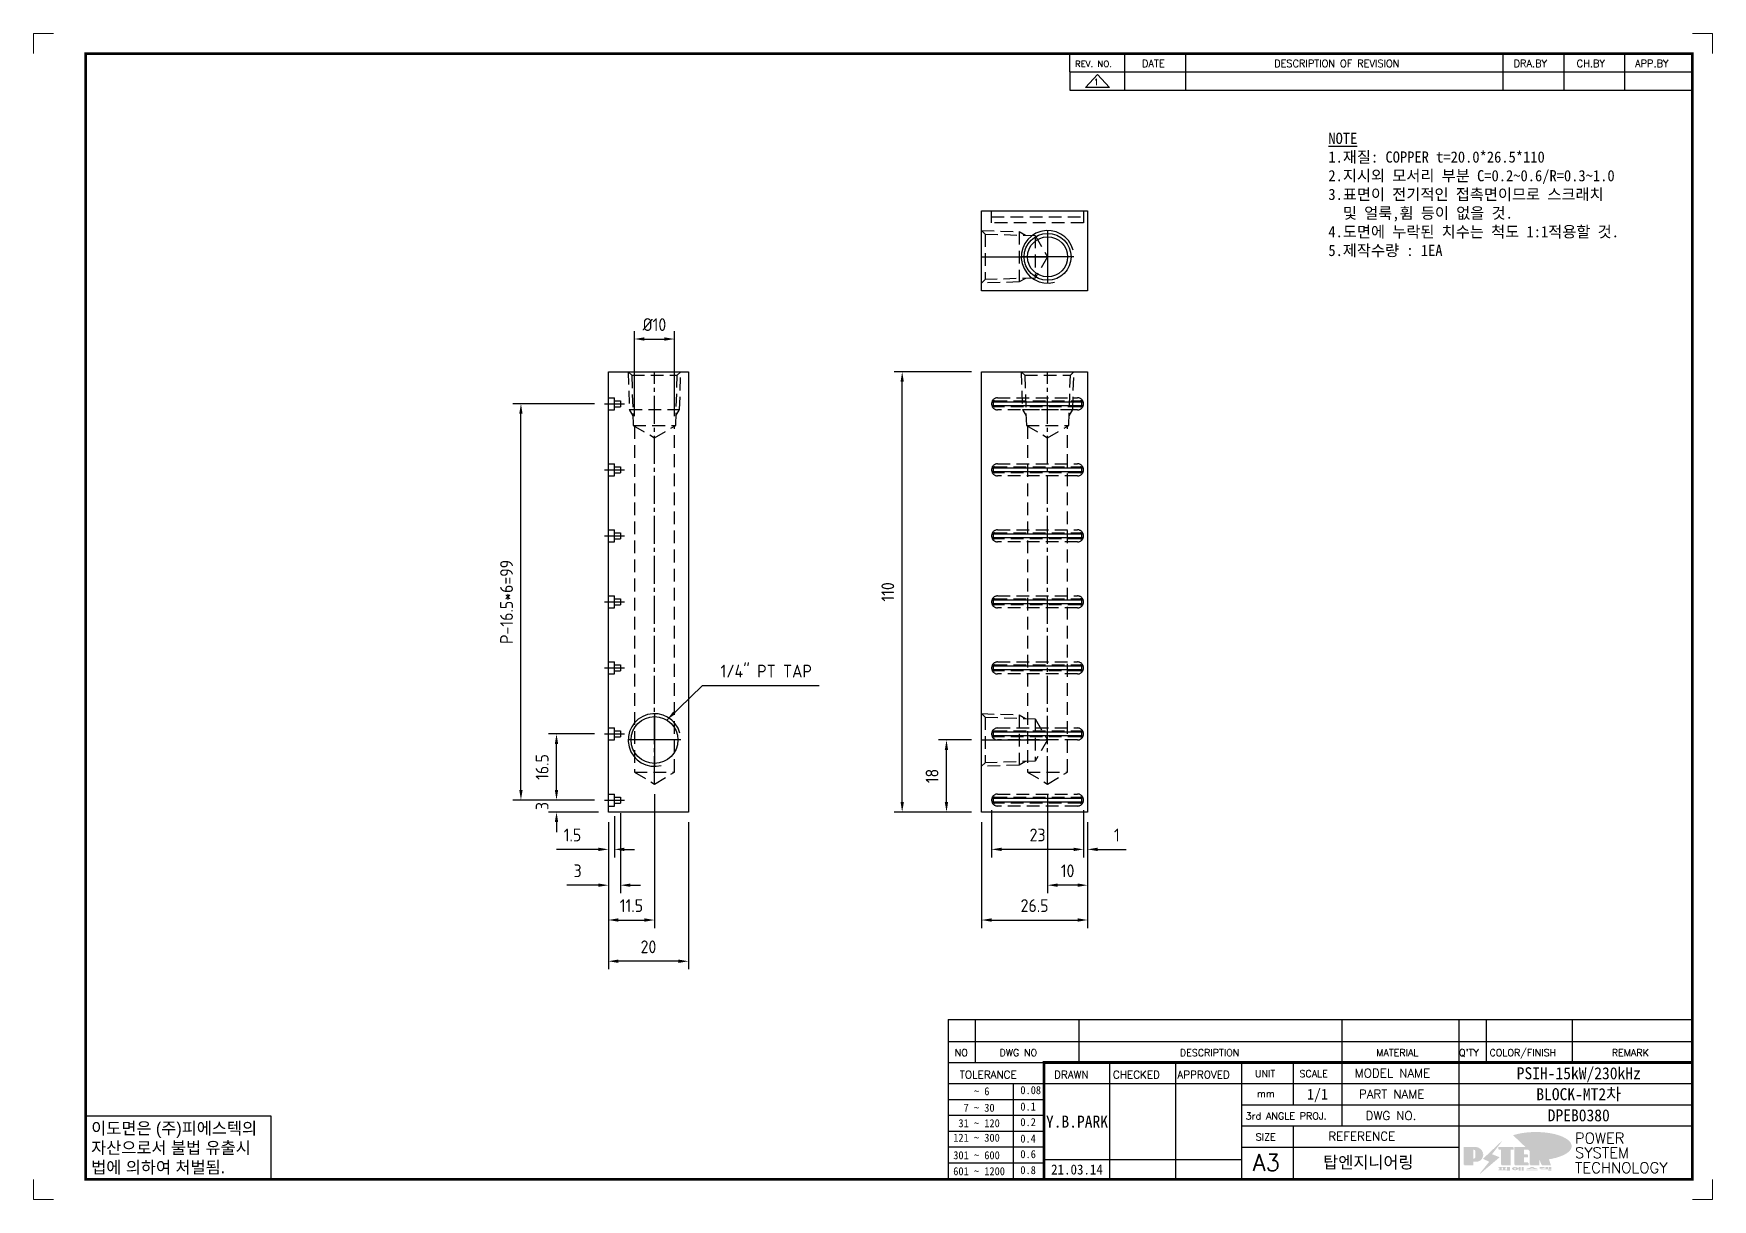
# Model space of a CAD drawing. Header units: millimetres. Extents: x -4251 to 2609, y -1673 to 4048.
# Drawn here: x -1575.7 to -1156.2, y -818.5 to -527.2 of the extents above; entities that cross this region are included whole.
import ezdxf
from ezdxf.enums import TextEntityAlignment as Align

# ---------------------------------------------------------------- set-up
doc = ezdxf.new("R2010")
doc.units = ezdxf.units.MM
for name, pattern in [('CENTER', [50.8, 31.75, -6.35, 6.35, -6.35]), ('CENTER1', [10, 7, -1, 1, -1]), ('HIDDEN2', [4.7625, 3.175, -1.5875])]:
    doc.linetypes.add(name, pattern=pattern)
for name, color, linetype in [('______', 7, 'Continuous'), ('CENTER', 1, 'CENTER'), ('FORMAT-1', 7, 'Continuous'), ('line', 3, 'Continuous'), ('THIN', 3, 'Continuous')]:
    doc.layers.add(name, color=color, linetype=linetype)
doc.styles.add('h1', font='')
doc.styles.add('HAN', font='')
doc.styles.add('RC', font='simplex.shx')
doc.styles.add('ROMANT', font='simplex.shx')
doc.styles.add('RT', font='simplex.shx', dxfattribs={"oblique": 15})
doc.styles.get("Standard").update_dxf_attribs({"font": 'ISOCP.SHX', "bigfont": 'WHGTXT.SHX'})
doc.styles.get('h1').set_extended_font_data('New Gulim')
doc.styles.get('HAN').set_extended_font_data('GulimChe')
doc.dimstyles.new('PS-1', dxfattribs={"dimtxt": 3.2, "dimasz": 2.5, "dimexe": 2, "dimexo": 2.5, "dimgap": 2, "dimtad": 1, "dimtoh": 1, "dimrnd": 0.05, "dimzin": 12, "dimdsep": 46, "dimtxsty": 'Standard', "dimcen": 0, "dimclrt": 2, "dimazin": 3, "dimtfac": 1, "dimtofl": 0, "dimtmove": 0, "dimatfit": 3, "dimfxl": 0, "dimtolj": 1, "dimtzin": 0, "dimarcsym": 0})

# ---------------------------------------------------------------- blocks, each defined once
blk = doc.blocks.new('*D384')
at = {"color": 0, "lineweight": -2}
for p, q in [((-1313.31, -721.23), (-1313.31, -733.06)), ((-1312.31, -724.23), (-1312.31, -733.06)), ((-1315.81, -731.06), (-1318.31, -731.06)), ((-1309.81, -731.06), (-1302.67, -731.06))]:
    blk.add_line(p, q, dxfattribs=at)
at = {"color": 0}
for points in [[(-1315.81, -730.64), (-1315.81, -731.48), (-1313.31, -731.06)], [(-1309.81, -730.64), (-1309.81, -731.48), (-1312.31, -731.06)]]:
    blk.add_solid(points, dxfattribs=at)
at = {"layer": 'DEFPOINTS', "color": 0}
for p in [(-1313.31, -718.73, 0), (-1312.31, -721.73, 0), (-1313.31, -731.06)]:
    blk.add_point(p, dxfattribs=at)
at = {"color": 2, "insert": (-1304.99, -727.46), "char_height": 3.2, "attachment_point": 5}
blk.add_mtext('\\A1;1', dxfattribs=at)
blk = doc.blocks.new('*D385')
at = {"color": 0, "lineweight": -2}
for p, q in [((-1336.31, -721.23), (-1336.31, -733.06)), ((-1313.31, -721.23), (-1313.31, -733.06)), ((-1315.81, -731.06), (-1333.81, -731.06))]:
    blk.add_line(p, q, dxfattribs=at)
at = {"color": 0}
for points in [[(-1333.81, -730.64), (-1333.81, -731.48), (-1336.31, -731.06)], [(-1315.81, -730.64), (-1315.81, -731.48), (-1313.31, -731.06)]]:
    blk.add_solid(points, dxfattribs=at)
at = {"layer": 'DEFPOINTS', "color": 0}
for p in [(-1336.31, -718.73, 0), (-1313.31, -718.73, 0), (-1336.31, -731.06)]:
    blk.add_point(p, dxfattribs=at)
at = {"color": 2, "insert": (-1324.81, -727.46), "char_height": 3.2, "attachment_point": 5}
blk.add_mtext('\\A1;23', dxfattribs=at)
blk = doc.blocks.new('*D386')
at = {"color": 0, "lineweight": -2}
for p, q in [((-1322.31, -717.23), (-1322.31, -742.01)), ((-1312.31, -724.23), (-1312.31, -742.01)), ((-1314.81, -740.01), (-1319.81, -740.01))]:
    blk.add_line(p, q, dxfattribs=at)
at = {"color": 0}
for points in [[(-1319.81, -739.59), (-1319.81, -740.42), (-1322.31, -740.01)], [(-1314.81, -739.59), (-1314.81, -740.42), (-1312.31, -740.01)]]:
    blk.add_solid(points, dxfattribs=at)
at = {"layer": 'DEFPOINTS', "color": 0}
for p in [(-1322.31, -714.73, 0), (-1312.31, -721.73, 0), (-1322.31, -740.01)]:
    blk.add_point(p, dxfattribs=at)
at = {"color": 2, "insert": (-1317.31, -736.41), "char_height": 3.2, "attachment_point": 5}
blk.add_mtext('\\A1;10', dxfattribs=at)
blk = doc.blocks.new('*D387')
at = {"color": 0, "lineweight": -2}
for p, q in [((-1338.81, -724.23), (-1338.81, -750.71)), ((-1312.31, -724.23), (-1312.31, -750.71)), ((-1336.31, -748.71), (-1314.81, -748.71))]:
    blk.add_line(p, q, dxfattribs=at)
at = {"color": 0}
for points in [[(-1336.31, -748.29), (-1336.31, -749.13), (-1338.81, -748.71)], [(-1314.81, -748.29), (-1314.81, -749.13), (-1312.31, -748.71)]]:
    blk.add_solid(points, dxfattribs=at)
at = {"layer": 'DEFPOINTS', "color": 0}
for p in [(-1338.81, -721.73, 0), (-1312.31, -721.73, 0), (-1312.31, -748.71)]:
    blk.add_point(p, dxfattribs=at)
at = {"color": 2, "insert": (-1325.56, -745.11), "char_height": 3.2, "attachment_point": 5}
blk.add_mtext('\\A1;26.5', dxfattribs=at)
blk = doc.blocks.new('re3')
at = {"color": 180}
for p, q in [((0, 0), (0, -4.55)), ((6.87, -0.64), (3.86, -3.91)), ((9.88, -3.91), (3.86, -3.91)), ((6.87, -0.64), (9.88, -3.91)), ((13.74, -4.55), (13.74, 0)), ((28.97, -4.55), (28.97, 0)), ((108.25, -4.55), (108.25, 0)), ((123.49, -4.55), (123.49, 0)), ((138.64, -4.55), (138.64, 0)), ((0, -4.55), (155.53, -4.55))]:
    blk.add_line(p, q, dxfattribs=at)
at = {"color": 2, "style": 'RC', "oblique": 15}
blk.add_attdef('REV.NO', text='', height=1.56, dxfattribs=at).set_placement((6.59, -2.56), align=Align.MIDDLE_CENTER)
blk.add_attdef('-1', text='', height=1.56, dxfattribs=at).set_placement((9.37, -1.66), align=Align.MIDDLE_LEFT)
at = {"color": 2, "style": 'HAN'}
for tag, p in [('REV.-DATE', (21.36, -2.28)), ('DRA.BY', (115.87, -2.28)), ('CH.BY', (131.07, -2.28)), ('APP.BY', (147.09, -2.28))]:
    blk.add_attdef(tag, text='', height=2.5, dxfattribs=at).set_placement(p, align=Align.MIDDLE_CENTER)
blk.add_attdef('DESCRIPTION-OF-REVISION', text='', height=2.5, dxfattribs=at).set_placement((31.61, -2.28), align=Align.MIDDLE_LEFT)
blk = doc.blocks.new('no3')
at = {"color": 180}
for p, q in [((0, 5.5), (0, 0)), ((0, 5.5), (186, 5.5)), ((6.79, 5.5), (6.79, 0)), ((32.74, 0.11), (32.74, 5.5)), ((98.4, 5.5), (98.4, 0)), ((127.61, 5.5), (127.61, 0)), ((134.43, 5.5), (134.43, 0)), ((155.98, 5.5), (155.98, 0))]:
    blk.add_line(p, q, dxfattribs=at)
at = {"color": 2, "style": 'HAN'}
for tag, p in [('PART-NO', (19.76, 2.75)), ('MATERIAL', (111.38, 2.75)), ("Q'TY", (131.02, 2.75)), ('COLOR/FINISH', (145.2, 2.75)), ('REMARK', (170.76, 2.75))]:
    blk.add_attdef(tag, text='', height=2.9, dxfattribs=at).set_placement(p, align=Align.MIDDLE_CENTER)
blk.add_attdef('DESCRIPTION', text='', height=2.9, dxfattribs=at).set_placement((34.51, 2.75), align=Align.MIDDLE_LEFT)
at = {"color": 2, "style": 'RT', "oblique": 15}
blk.add_attdef('NO', text='', height=1.74, dxfattribs=at).set_placement((3.38, 2.51), align=Align.MIDDLE_CENTER)
blk = doc.blocks.new('t3')
for p, q in [((0, 15.88), (46.25, 15.88)), ((0, 15.88), (0, 0)), ((46.25, 15.88), (46.25, 0)), ((0, 0), (46.25, 0))]:
    blk.add_line(p, q)
at = {"color": 1, "style": 'h1'}
for s, p in [('이도면은 (주)피에스텍의', (1.4, 11.29)), ('자산으로서 불법 유출시', (1.4, 6.41)), ('법에 의하여 처벌됨.', (1.4, 1.52))]:
    blk.add_text(s, height=3, dxfattribs=at).set_placement(p)
blk = doc.blocks.new('new LOGO')
at = {"layer": 'line'}
h = blk.add_hatch(color=1, dxfattribs=at)
h.paths.add_polyline_path([(41.5, 16.4), (54.3, 16.4, 1), (54.3, 82.9), (0, 82.9), (0, -0.1), (41.5, -0.1)])
h.paths.add_polyline_path([(41.5, 27.9), (41.5, 71.9), (43.6, 71.9, -0.414214), (54.6, 60.9), (54.6, 38.9, -0.414214), (43.6, 27.9)], flags=16)
h.paths.add_polyline_path([(214.7, 71.9), (227.5, 71.9), (227.5, 82.9), (159.7, 82.9), (159.7, 71.9), (172.5, 71.9), (172.5, -0.1), (214.7, -0.1)])
h.paths.add_polyline_path([(276, 37.4), (294.8, 37.4), (294.8, 49.1), (276, 49.1), (276, 71.9), (294.8, 71.9), (294.8, 82.9), (234.5, 82.9), (234.5, -0.1), (297, -0.1), (297, 10.9), (276, 10.9)])
h.paths.add_polyline_path([(347.2, 35.2), (359.7, -0.1), (400.5, -0.1), (379.6, 66.8), (399.7, 82.9), (380.6, 82.9), (347.2, 61.6), (347.2, 82.9), (305.5, 82.9), (305.5, -0.1), (347.2, -0.1)])
h = blk.add_hatch(color=250, dxfattribs=at)
h.paths.add_polyline_path([(44.5, 69.4), (46.6, 69.4, -0.129793), (52, 68, 0.221832), (43.6, 71.9), (41.5, 71.9), (41.5, 27.9), (43.6, 27.9, 0.02048), (44.5, 28)], flags=17)
h.paths.add_polyline_path([(44.5, 13.9), (57.3, 13.9, 0.72362), (77.1, 73.9, -0.679777), (54.3, 16.4), (41.5, 16.4), (41.5, -0.1), (3, -0.1), (3, -2.6), (44.5, -2.6)])
h.paths.add_polyline_path([(117.9, 14.2), (71.5, -44.4), (77.1, -39.6), (120.8, 15.6), (92, 28.9), (173.3, 106), (177.5, 111.4), (89.1, 27.6)])
h.paths.add_polyline_path([(162.7, 71.9), (162.7, 69.4), (172.5, 69.4), (172.5, 71.9)], flags=17)
h.paths.add_polyline_path([(217.7, 69.4), (230.5, 69.4), (230.5, 80.4), (227.5, 80.4), (227.5, 71.9), (214.7, 71.9), (214.7, -0.1), (175.5, -0.1), (175.5, -2.6), (217.7, -2.6)])
h.paths.add_polyline_path([(297.8, 46.6), (294.8, 46.6), (294.8, 37.4), (276, 37.4), (276, 10.9), (279, 10.9), (279, 34.9), (297.8, 34.9)])
h.paths.add_polyline_path([(300, 8.4), (297, 8.4), (297, -0.1), (237.5, -0.1), (237.5, -2.6), (300, -2.6)])
h.paths.add_polyline_path([(297.8, 80.4), (294.8, 80.4), (294.8, 71.9), (276, 71.9), (276, 49.1), (279, 49.1), (279, 69.4), (297.8, 69.4)])
h.paths.add_polyline_path([(350.2, 80.4), (347.2, 80.4), (347.2, 61.6), (350.2, 63.5)])
h.paths.add_polyline_path([(350.2, 26.7), (347.2, 35.2), (347.2, -0.1), (308.5, -0.1), (308.5, -2.6), (350.2, -2.6)])
h.paths.add_polyline_path([(402.7, 80.4), (396.5, 80.4), (379.6, 66.8), (400.5, -0.1), (361.8, -0.1), (362.7, -2.6), (403.5, -2.6), (382.6, 64.3)])
blk.add_hatch(color=5, dxfattribs=at).paths.add_polyline_path([(166.3, 35), (131, 49), (180.4, 112.7), (92, 28.9), (120.8, 15.6), (74.4, -43)])
h = blk.add_hatch(color=253, dxfattribs=at)
edge = h.paths.add_edge_path()
edge.add_ellipse((333.9, 86.4), major_axis=(-165.9, 0), ratio=0.39426, start_angle=111.51268, end_angle=334.46902)
edge.add_ellipse((314.1, 81.2), major_axis=(-153.7, 0), ratio=0.40699, start_angle=121.30662, end_angle=327.74369, ccw=False)
edge.add_line((394, 27.8), (394.7, 25.6))
h = blk.add_hatch(color=250, dxfattribs=at)
edge = h.paths.add_edge_path()
edge.add_ellipse((237.8, -17.6), major_axis=(-14.3, 0), ratio=0.526336, start_angle=192.2456, end_angle=269.07481)
edge.add_line((238.1, -10.1), (237.6, -10.1))
edge.add_ellipse((237.8, -17.6), major_axis=(-14.3, 0), ratio=0.526336, start_angle=270.92519, end_angle=449.07481)
edge.add_line((237.6, -25.1), (238.1, -25.1))
edge.add_ellipse((237.8, -17.6), major_axis=(-14.3, 0), ratio=0.526336, start_angle=450.92519, end_angle=527.7544)
edge.add_line((251.7, -19.2), (254.1, -19.2))
edge.add_line((254.1, -19.2), (254.1, -27.1))
edge.add_line((254.1, -27.1), (263.1, -27.1))
edge.add_line((263.1, -27.1), (263.1, -10.1))
edge.add_line((263.1, -10.1), (254.1, -10.1))
edge.add_line((254.1, -10.1), (254.1, -16))
edge.add_line((254.1, -16), (251.7, -16))
h.paths.add_polyline_path([(241, -16.4), (241, -18.7, -1), (234.4, -18.7), (234.4, -16.4, -1)], flags=16)
h.paths.add_polyline_path([(278.2, -10.1), (268.1, -10.1), (268.1, -27.1), (278.2, -27.1)])
h.paths.add_polyline_path([(310.3, -10.1), (310.3, -11.1, -0.157169), (289.3, -17.5), (294, -19.9, 0.128407), (316.3, -15.9, 0.128407), (338.6, -19.9), (343.3, -17.5, -0.157169), (322.2, -11.1), (322.2, -10.1)])
h.paths.add_polyline_path([(342.1, -25.1), (342.1, -22.3), (290.4, -22.3), (290.4, -25.1)])
h.paths.add_polyline_path([(352, -10.1), (352, -16.2, 0.414214), (354, -18.2), (378.7, -18.2), (378.7, -19.6), (390.2, -19.6), (390.2, -10.1), (378.7, -10.1), (378.7, -13.6), (374.7, -13.6), (374.7, -15.1), (378.7, -15.1), (378.7, -16.2), (364.7, -16.2), (364.7, -15.1), (371.2, -15.1), (371.2, -13.6), (364.7, -13.6), (364.7, -12.6), (374.7, -12.6), (374.7, -10.1)])
h.paths.add_polyline_path([(393.8, -10.1), (393.8, -19.6), (405, -19.6), (405, -10.1)])
h.paths.add_polyline_path([(405, -27.1), (405, -20.9), (356.8, -20.9), (356.8, -23), (391.8, -23), (391.8, -27.1)])
h.paths.add_polyline_path([(200.4, -10.1), (200.4, -22.3), (193.2, -22.3), (193.2, -12.6), (196.6, -12.6), (196.6, -10.1), (161, -10.1), (161, -12.6), (164.5, -12.6), (164.5, -22.3), (161, -22.3), (161, -25.1), (200.4, -25.1), (200.4, -27.1), (213.9, -27.1), (213.9, -10.1)])
h.paths.add_polyline_path([(182, -12.6), (175.6, -12.6), (175.6, -22.3), (182, -22.3)], flags=17)
blk = doc.blocks.new('format-3')
at = {"color": 3, "lineweight": 9}
for p, q in [((0, 286.3), (0, 291.3)), ((5, 291.3), (0, 291.3)), ((414.5, 291.3), (419.5, 291.3)), ((419.5, 286.3), (419.5, 291.3)), ((0, 5), (0, 0)), ((419.5, 5), (419.5, 0)), ((5, 0), (0, 0)), ((414.5, 0), (419.5, 0))]:
    blk.add_line(p, q, dxfattribs=at)
at = {"color": 180}
for p, q in [((258.97, 281.75), (258.97, 286.3)), ((272.71, 281.75), (272.71, 286.3)), ((287.94, 281.75), (287.94, 286.3)), ((367.22, 281.75), (367.22, 286.3)), ((382.45, 281.75), (382.45, 286.3)), ((397.61, 281.75), (397.61, 286.3)), ((258.97, 281.75), (414.5, 281.75)), ((228.5, 39.49), (228.5, 5)), ((228.5, 39.49), (414.5, 39.49)), ((235.29, 39.49), (235.29, 34.21)), ((261.24, 34.21), (261.24, 39.49)), ((326.9, 39.49), (326.9, 34.21)), ((356.11, 39.49), (356.11, 34.21)), ((362.93, 39.49), (362.93, 34.21)), ((384.48, 39.49), (384.48, 34.21)), ((228.5, 34.21), (252.48, 34.21)), ((268.96, 5), (268.96, 34.21)), ((285.45, 5), (285.45, 34.21)), ((301.94, 5), (301.94, 34.21)), ((314.72, 34.21), (314.72, 23.65)), ((326.9, 34.21), (326.9, 18.37)), ((356.11, 34.21), (356.11, 5)), ((228.5, 28.93), (252.48, 28.93)), ((244.89, 5.23), (244.89, 28.93)), ((252.48, 28.93), (414.5, 28.93)), ((228.5, 24.98), (252.48, 24.98)), ((228.5, 21.03), (252.48, 21.03)), ((301.94, 23.65), (414.5, 23.65)), ((228.5, 17.08), (252.48, 17.08)), ((301.94, 18.37), (414.5, 18.37)), ((314.72, 18.37), (314.72, 5)), ((228.5, 13.13), (252.48, 13.13)), ((301.94, 13.09), (356.11, 13.09)), ((228.5, 9.18), (252.48, 9.18)), ((252.48, 9.95), (301.94, 9.95))]:
    blk.add_line(p, q, dxfattribs=at)
at = {"const_width": 0.7}
blk.add_lwpolyline([(252.48, 5), (252.48, 34.21), (414.5, 34.21)], dxfattribs=at)
at = {"layer": 'FORMAT-1', "const_width": 0.7}
blk.add_lwpolyline([(13, 5), (13, 286.3), (414.5, 286.3), (414.5, 5)], close=True, dxfattribs=at)
blk.add_blockref('t3', (13, 5))
at = {"xscale": 0.05400000000000027, "yscale": 0.05400000000000027, "zscale": 0.05400000000000027}
blk.add_blockref('new LOGO', (357.35, 8.65), dxfattribs=at)
at = {"color": 2}
for s, height, style, p in [('REV. NO.', 1.56, 'RC', (260.23, 282.95)), ('DATE', 1.788, 'RC', (276.95, 282.94)), ('DESCRIPTION OF REVISION', 1.7875, 'RC', (309.98, 282.94)), ('DRA.BY', 1.788, 'RC', (369.83, 282.94)), ('CH.BY', 1.788, 'RC', (385.59, 282.94)), ('APP.BY', 1.788, 'RC', (400.18, 282.94)), ('COLOR/FINISH', 1.7424, 'RC', (363.8, 35.83)), ('NO', 1.742, 'RC', (230.16, 35.83)), ('DWG NO', 1.742, 'RC', (241.36, 35.83)), ('DESCRIPTION', 1.7424, 'RC', (286.43, 35.83)), ('MATERIAL', 1.742, 'RC', (335.52, 35.83)), ("Q'TY", 1.742, 'RC', (356.17, 35.83)), ('REMARK', 1.742, 'RC', (394.37, 35.83)), (' TOLERANCE', 1.9, 'RC', (230.11, 30.22)), ('DRAWN', 1.9, 'RC', (255, 30.22)), ('CHECKED', 1.9, 'RC', (269.71, 30.22)), ('APPROVED', 1.9, 'RC', (285.8, 30.22)), ('UNIT', 1.742, 'RC', (305.19, 30.55)), ('SCALE', 1.742, 'RC', (316.32, 30.55)), ('MODEL NAME', 2.178, 'RC', (330.12, 30.46)), ('    ~ 6', 2, 'HAN', (229.8, 26.03)), ('0.08', 2, 'HAN', (246.57, 26.31)), ('mm', 1.742, 'RC', (305.67, 25.56)), ('PART NAME', 2.178, 'RC', (331.17, 25.24)), ('  7 ~ 30', 2, 'HAN', (229.8, 21.91)), ('0.1', 2, 'HAN', (246.57, 22.2)), ('3rd ANGLE PROJ.', 1.7424, 'RC', (302.87, 19.97)), ('DWG NO.', 2.178, 'RC', (332.84, 19.85)), (' 31 ~ 120', 2, 'HAN', (229.8, 18.04)), ('0.2', 2, 'HAN', (246.57, 18.32)), ('REFERENCE', 2.178, 'RC', (323.52, 14.69)), ('121 ~ 300', 2, 'HAN', (229.8, 14.42)), ('0.4', 2, 'HAN', (246.57, 14.2)), ('SIZE', 1.742, 'RC', (305.39, 14.71)), ('301 ~ 600', 2, 'HAN', (229.8, 10.04)), ('0.6', 2, 'HAN', (246.57, 10.32)), ('601 ~ 1200', 2, 'HAN', (229.8, 6.05)), ('0.8', 2, 'HAN', (246.57, 6.33))]:
    blk.add_text(s, height=height, dxfattribs=dict(at, style=style)).set_placement(p)
at = {"style": 'ROMANT'}
for s, p in [('SYSTEM', (385.15, 10.31)), ('POWER', (385.15, 13.96)), ('TECHNOLOGY', (385.15, 6.56))]:
    blk.add_text(s, height=2.7, dxfattribs=at).set_placement(p)
at = {"color": 2, "lineweight": 25, "style": 'RC'}
blk.add_text('A3', height=4.182, dxfattribs=at).set_placement((304.61, 7.14))
at = {"style": 'HAN'}
for tag, height, p in [('MODEL-NAME', 3, (386.1, 31.53)), ('SCALE', 2.7, (320.81, 26.29)), ('PART-NAME', 3, (386.1, 26.29)), ('CH-BY', 3, (277.21, 19.44)), ('DWG-NO', 3, (386.1, 21.01)), ('DRA-BY', 3, (260.72, 19.44)), ('APP-BY', 3, (293.7, 19.44)), ('DRA-DATE', 2.5, (260.72, 7.47)), ('CH-DATE', 2.5, (277.21, 7.47)), ('APP-DATE', 2.5, (293.7, 7.47)), ('관련업체', 3, (333.52, 9.26))]:
    blk.add_attdef(tag, text='', height=height, dxfattribs=at).set_placement(p, align=Align.MIDDLE_CENTER)
blk = doc.blocks.new('*D392')
at = {"color": 0, "lineweight": -2}
for p, q in [((-1445.01, -716.23), (-1445.01, -713.73)), ((-1435.54, -718.73), (-1447.01, -718.73)), ((-1434.54, -721.73), (-1447.01, -721.73)), ((-1445.01, -724.23), (-1445.01, -726.73))]:
    blk.add_line(p, q, dxfattribs=at)
at = {"color": 0}
for points in [[(-1445.43, -716.23), (-1444.6, -716.23), (-1445.01, -718.73)], [(-1445.43, -724.23), (-1444.6, -724.23), (-1445.01, -721.73)]]:
    blk.add_solid(points, dxfattribs=at)
at = {"layer": 'DEFPOINTS', "color": 0}
for p in [(-1445.01, -718.73), (-1433.04, -718.73, 0), (-1432.04, -721.73, 0)]:
    blk.add_point(p, dxfattribs=at)
at = {"color": 2, "insert": (-1448.61, -720.23), "char_height": 3.2, "attachment_point": 5, "rotation": 90}
blk.add_mtext('\\A1;3', dxfattribs=at)
blk = doc.blocks.new('*D393')
at = {"color": 0, "lineweight": -2}
for p, q in [((-1435.54, -702.23), (-1447.01, -702.23)), ((-1445.01, -716.23), (-1445.01, -704.73)), ((-1435.54, -718.73), (-1447.01, -718.73))]:
    blk.add_line(p, q, dxfattribs=at)
at = {"color": 0}
for points in [[(-1445.43, -704.73), (-1444.6, -704.73), (-1445.01, -702.23)], [(-1445.43, -716.23), (-1444.6, -716.23), (-1445.01, -718.73)]]:
    blk.add_solid(points, dxfattribs=at)
at = {"layer": 'DEFPOINTS', "color": 0}
for p in [(-1445.01, -702.23), (-1433.04, -702.23, 0), (-1433.04, -718.73, 0)]:
    blk.add_point(p, dxfattribs=at)
at = {"color": 2, "insert": (-1448.61, -710.48), "char_height": 3.2, "attachment_point": 5, "rotation": 90}
blk.add_mtext('\\A1;16.5', dxfattribs=at)
blk = doc.blocks.new('*D394')
at = {"color": 0, "lineweight": -2}
for p, q in [((-1435.54, -619.73), (-1455.9, -619.73)), ((-1453.9, -716.23), (-1453.9, -622.23)), ((-1435.54, -718.73), (-1455.9, -718.73))]:
    blk.add_line(p, q, dxfattribs=at)
at = {"color": 0}
for points in [[(-1454.32, -622.23), (-1453.49, -622.23), (-1453.9, -619.73)], [(-1454.32, -716.23), (-1453.49, -716.23), (-1453.9, -718.73)]]:
    blk.add_solid(points, dxfattribs=at)
at = {"layer": 'DEFPOINTS', "color": 0}
for p in [(-1453.9, -619.73), (-1433.04, -619.73, 0), (-1433.04, -718.73, 0)]:
    blk.add_point(p, dxfattribs=at)
at = {"color": 2, "insert": (-1457.5, -669.23), "char_height": 3.2, "attachment_point": 5, "rotation": 90}
blk.add_mtext('\\A1;P-16.5*6=99', dxfattribs=at)
blk = doc.blocks.new('*D395')
at = {"color": 0, "lineweight": -2}
for p, q in [((-1432.04, -724.23), (-1432.04, -733.06)), ((-1430.54, -722.73), (-1430.54, -733.06)), ((-1434.54, -731.06), (-1445.01, -731.06)), ((-1428.04, -731.06), (-1425.54, -731.06))]:
    blk.add_line(p, q, dxfattribs=at)
at = {"color": 0}
for points in [[(-1434.54, -730.64), (-1434.54, -731.48), (-1432.04, -731.06)], [(-1428.04, -730.64), (-1428.04, -731.48), (-1430.54, -731.06)]]:
    blk.add_solid(points, dxfattribs=at)
at = {"layer": 'DEFPOINTS', "color": 0}
for p in [(-1430.54, -720.23, 0), (-1432.04, -721.73, 0), (-1430.54, -731.06)]:
    blk.add_point(p, dxfattribs=at)
at = {"color": 2, "insert": (-1441.02, -727.46), "char_height": 3.2, "attachment_point": 5}
blk.add_mtext('\\A1;1.5', dxfattribs=at)
blk = doc.blocks.new('*D396')
at = {"color": 0, "lineweight": -2}
for p, q in [((-1432.04, -724.23), (-1432.04, -742.01)), ((-1429.04, -721.98), (-1429.04, -742.01)), ((-1434.54, -740.01), (-1442.45, -740.01)), ((-1426.54, -740.01), (-1424.04, -740.01))]:
    blk.add_line(p, q, dxfattribs=at)
at = {"color": 0}
for points in [[(-1434.54, -739.59), (-1434.54, -740.42), (-1432.04, -740.01)], [(-1426.54, -739.59), (-1426.54, -740.42), (-1429.04, -740.01)]]:
    blk.add_solid(points, dxfattribs=at)
at = {"layer": 'DEFPOINTS', "color": 0}
for p in [(-1429.04, -719.48, 0), (-1432.04, -721.73, 0), (-1432.04, -740.01)]:
    blk.add_point(p, dxfattribs=at)
at = {"color": 2, "insert": (-1439.74, -736.41), "char_height": 3.2, "attachment_point": 5}
blk.add_mtext('\\A1;3', dxfattribs=at)
blk = doc.blocks.new('*D397')
at = {"color": 0, "lineweight": -2}
for p, q in [((-1420.54, -717.23), (-1420.54, -750.71)), ((-1432.04, -724.23), (-1432.04, -750.71)), ((-1429.54, -748.71), (-1423.04, -748.71))]:
    blk.add_line(p, q, dxfattribs=at)
at = {"color": 0}
for points in [[(-1429.54, -748.29), (-1429.54, -749.13), (-1432.04, -748.71)], [(-1423.04, -748.29), (-1423.04, -749.13), (-1420.54, -748.71)]]:
    blk.add_solid(points, dxfattribs=at)
at = {"layer": 'DEFPOINTS', "color": 0}
for p in [(-1420.54, -714.73, 0), (-1432.04, -721.73, 0), (-1420.54, -748.71)]:
    blk.add_point(p, dxfattribs=at)
at = {"color": 2, "insert": (-1426.29, -745.11), "char_height": 3.2, "attachment_point": 5}
blk.add_mtext('\\A1;11.5', dxfattribs=at)
blk = doc.blocks.new('*D398')
at = {"color": 0, "lineweight": -2}
for p, q in [((-1432.04, -724.23), (-1432.04, -761.01)), ((-1412.04, -724.23), (-1412.04, -761.01)), ((-1414.54, -759.01), (-1429.54, -759.01))]:
    blk.add_line(p, q, dxfattribs=at)
at = {"color": 0}
for points in [[(-1429.54, -758.59), (-1429.54, -759.43), (-1432.04, -759.01)], [(-1414.54, -758.59), (-1414.54, -759.43), (-1412.04, -759.01)]]:
    blk.add_solid(points, dxfattribs=at)
at = {"layer": 'DEFPOINTS', "color": 0}
for p in [(-1432.04, -721.73, 0), (-1412.04, -721.73, 0), (-1432.04, -759.01)]:
    blk.add_point(p, dxfattribs=at)
at = {"color": 2, "insert": (-1422.04, -755.41), "char_height": 3.2, "attachment_point": 5}
blk.add_mtext('\\A1;20', dxfattribs=at)
blk = doc.blocks.new('*D399')
at = {"color": 0, "lineweight": -2}
for p, q in [((-1341.31, -703.73), (-1349.57, -703.73)), ((-1347.57, -719.23), (-1347.57, -706.23)), ((-1341.31, -721.73), (-1349.57, -721.73))]:
    blk.add_line(p, q, dxfattribs=at)
at = {"color": 0}
for points in [[(-1347.99, -706.23), (-1347.16, -706.23), (-1347.57, -703.73)], [(-1347.99, -719.23), (-1347.16, -719.23), (-1347.57, -721.73)]]:
    blk.add_solid(points, dxfattribs=at)
at = {"layer": 'DEFPOINTS', "color": 0}
for p in [(-1347.57, -703.73), (-1338.81, -703.73), (-1338.81, -721.73)]:
    blk.add_point(p, dxfattribs=at)
at = {"color": 2, "insert": (-1351.17, -712.73), "char_height": 3.2, "attachment_point": 5, "rotation": 90}
blk.add_mtext('\\A1;18', dxfattribs=at)
blk = doc.blocks.new('*D400')
at = {"color": 0, "lineweight": -2}
for p, q in [((-1341.31, -611.73), (-1360.64, -611.73)), ((-1358.64, -719.23), (-1358.64, -614.23)), ((-1341.31, -721.73), (-1360.64, -721.73))]:
    blk.add_line(p, q, dxfattribs=at)
at = {"color": 0}
for points in [[(-1359.05, -614.23), (-1358.22, -614.23), (-1358.64, -611.73)], [(-1359.05, -719.23), (-1358.22, -719.23), (-1358.64, -721.73)]]:
    blk.add_solid(points, dxfattribs=at)
at = {"layer": 'DEFPOINTS', "color": 0}
for p in [(-1358.64, -611.73), (-1338.81, -611.73), (-1338.81, -721.73)]:
    blk.add_point(p, dxfattribs=at)
at = {"color": 2, "insert": (-1362.24, -666.73), "char_height": 3.2, "attachment_point": 5, "rotation": 90}
blk.add_mtext('\\A1;110', dxfattribs=at)
blk = doc.blocks.new('*D401')
at = {"color": 0, "lineweight": -2}
for p, q in [((-1425.54, -622.82), (-1425.54, -601.54)), ((-1423.04, -603.54), (-1418.04, -603.54)), ((-1415.54, -622.82), (-1415.54, -601.54))]:
    blk.add_line(p, q, dxfattribs=at)
at = {"color": 0}
for points in [[(-1423.04, -603.12), (-1423.04, -603.96), (-1425.54, -603.54)], [(-1418.04, -603.12), (-1418.04, -603.96), (-1415.54, -603.54)]]:
    blk.add_solid(points, dxfattribs=at)
at = {"layer": 'DEFPOINTS', "color": 0}
for p in [(-1415.54, -603.54), (-1425.54, -625.32), (-1415.54, -625.32)]:
    blk.add_point(p, dxfattribs=at)
at = {"color": 2, "insert": (-1420.54, -599.94), "char_height": 3.2, "attachment_point": 5}
blk.add_mtext('\\A1;%%C10', dxfattribs=at)

msp = doc.modelspace()

# ---------------------------------------------------------------- linework, layer by layer
at = {"color": 1, "linetype": 'CENTER1'}
for p, q in [((-1420.537, -714.7347), (-1420.537, -611.7304)), ((-1322.3091, -714.7347), (-1322.3091, -611.7304)), ((-1433.037, -619.7304), (-1428.037, -619.7304)), ((-1433.037, -636.2304), (-1428.037, -636.2304)), ((-1433.037, -652.7304), (-1428.037, -652.7304)), ((-1433.037, -669.2304), (-1428.037, -669.2304)), ((-1433.037, -685.7304), (-1428.037, -685.7304)), ((-1433.037, -702.2304), (-1428.037, -702.2304)), ((-1433.037, -718.7304), (-1428.037, -718.7304))]:
    msp.add_line(p, q, dxfattribs=at)
at = {"color": 1}
for points in [[(-1312.3091, -571.5038), (-1312.3091, -591.5038), (-1338.8091, -591.5038), (-1338.8091, -571.5038)], [(-1432.037, -721.7304), (-1432.037, -611.7304), (-1412.037, -611.7304), (-1412.037, -721.7304)], [(-1312.3091, -611.7304), (-1312.3091, -721.7304), (-1338.8091, -721.7304), (-1338.8091, -611.7304)]]:
    msp.add_lwpolyline(points, close=True, dxfattribs=at)
at = {"color": 250}
for points in [[(-1313.8091, -620.2304), (-1335.8091, -620.2304), (-1335.8091, -619.2304), (-1313.8091, -619.2304)], [(-1313.8091, -636.7304), (-1335.8091, -636.7304), (-1335.8091, -635.7304), (-1313.8091, -635.7304)], [(-1313.8091, -653.2304), (-1335.8091, -653.2304), (-1335.8091, -652.2304), (-1313.8091, -652.2304)], [(-1313.8091, -669.7304), (-1335.8091, -669.7304), (-1335.8091, -668.7304), (-1313.8091, -668.7304)], [(-1313.8091, -686.2304), (-1335.8091, -686.2304), (-1335.8091, -685.2304), (-1313.8091, -685.2304)], [(-1313.8091, -702.7304), (-1335.8091, -702.7304), (-1335.8091, -701.7304), (-1313.8091, -701.7304)], [(-1313.8091, -719.2304), (-1335.8091, -719.2304), (-1335.8091, -718.2304), (-1313.8091, -718.2304)]]:
    msp.add_lwpolyline(points, close=True, dxfattribs=at)
for centre in [(-1322.3091, -583.0038), (-1420.537, -703.7304)]:
    msp.add_circle(centre, 5.8549)
at = {"color": 1}
msp.add_circle((-1322.3091, -583.0038), 5, dxfattribs=at)
at = {"layer": '______', "color": 2, "linetype": 'HIDDEN2'}
for p, q in [((-1336.3091, -574.5038), (-1336.3091, -571.5038)), ((-1336.3091, -573.0038), (-1313.3091, -573.0038)), ((-1313.3091, -574.5038), (-1336.3091, -574.5038)), ((-1313.3091, -571.5038), (-1313.3091, -573.0038)), ((-1313.3091, -573.0038), (-1313.3091, -574.5038)), ((-1329.4091, -576.719), (-1329.4091, -589.2885)), ((-1325.3987, -577.7005), (-1325.3987, -588.3071)), ((-1432.037, -618.2304), (-1430.537, -618.2304)), ((-1430.537, -621.2304), (-1430.537, -618.2304)), ((-1430.537, -618.9804), (-1429.037, -618.9804)), ((-1430.537, -620.4804), (-1429.037, -620.4804)), ((-1429.037, -618.9804), (-1429.037, -620.4804)), ((-1432.037, -621.2304), (-1430.537, -621.2304)), ((-1426.8218, -621.1304), (-1414.2523, -621.1304)), ((-1328.5938, -621.1304), (-1316.0243, -621.1304)), ((-1425.8403, -625.1408), (-1415.2337, -625.1408)), ((-1327.6124, -625.1408), (-1317.0058, -625.1408)), ((-1432.037, -634.7304), (-1430.537, -634.7304)), ((-1430.537, -637.7304), (-1430.537, -634.7304)), ((-1430.537, -635.4804), (-1429.037, -635.4804)), ((-1430.537, -636.9804), (-1429.037, -636.9804)), ((-1429.037, -635.4804), (-1429.037, -636.9804)), ((-1432.037, -637.7304), (-1430.537, -637.7304)), ((-1432.037, -651.2304), (-1430.537, -651.2304)), ((-1432.037, -654.2304), (-1430.537, -654.2304)), ((-1430.537, -654.2304), (-1430.537, -651.2304)), ((-1430.537, -651.9804), (-1429.037, -651.9804)), ((-1430.537, -653.4804), (-1429.037, -653.4804)), ((-1429.037, -651.9804), (-1429.037, -653.4804)), ((-1432.037, -667.7304), (-1430.537, -667.7304)), ((-1432.037, -670.7304), (-1430.537, -670.7304)), ((-1430.537, -670.7304), (-1430.537, -667.7304)), ((-1430.537, -668.4804), (-1429.037, -668.4804)), ((-1430.537, -669.9804), (-1429.037, -669.9804)), ((-1429.037, -668.4804), (-1429.037, -669.9804)), ((-1432.037, -684.2304), (-1430.537, -684.2304)), ((-1432.037, -687.2304), (-1430.537, -687.2304)), ((-1430.537, -687.2304), (-1430.537, -684.2304)), ((-1430.537, -684.9804), (-1429.037, -684.9804)), ((-1430.537, -686.4804), (-1429.037, -686.4804)), ((-1429.037, -684.9804), (-1429.037, -686.4804)), ((-1329.4091, -697.4456), (-1329.4091, -710.0151)), ((-1325.3987, -698.4271), (-1325.3987, -709.0337)), ((-1432.037, -700.7304), (-1430.537, -700.7304)), ((-1432.037, -703.7304), (-1430.537, -703.7304)), ((-1430.537, -703.7304), (-1430.537, -700.7304)), ((-1430.537, -701.4804), (-1429.037, -701.4804)), ((-1430.537, -702.9804), (-1429.037, -702.9804)), ((-1429.037, -701.4804), (-1429.037, -702.9804)), ((-1425.537, -711.7304), (-1415.537, -711.7304)), ((-1327.3091, -711.7304), (-1317.3091, -711.7304)), ((-1432.037, -717.2304), (-1430.537, -717.2304)), ((-1430.537, -720.2304), (-1430.537, -717.2304)), ((-1432.037, -720.2304), (-1430.537, -720.2304)), ((-1430.537, -717.9804), (-1429.037, -717.9804)), ((-1430.537, -719.4804), (-1429.037, -719.4804)), ((-1429.037, -717.9804), (-1429.037, -719.4804))]:
    msp.add_line(p, q, dxfattribs=at)
for points in [[(-1338.8091, -576.4253), (-1329.4091, -576.719), (-1327.8416, -577.6241)], [(-1338.8091, -576.4253), (-1337.9254, -577.3089), (-1337.9254, -588.6987), (-1338.8091, -589.5823)], [(-1337.9254, -577.3089), (-1325.3987, -577.7005), (-1322.3368, -583.0038), (-1325.3987, -588.3071), (-1337.9254, -588.6987)], [(-1327.8416, -588.3834), (-1329.4091, -589.2885), (-1338.8091, -589.5823)], [(-1427.1155, -611.7304), (-1426.8218, -621.1304), (-1425.9167, -622.6978)], [(-1427.1155, -611.7304), (-1426.2319, -612.614), (-1414.8421, -612.614), (-1413.9585, -611.7304)], [(-1415.1573, -622.6978), (-1414.2523, -621.1304), (-1413.9585, -611.7304)], [(-1328.8876, -611.7304), (-1328.5938, -621.1304), (-1327.6887, -622.6978)], [(-1328.8876, -611.7304), (-1328.0039, -612.614), (-1316.6142, -612.614), (-1315.7306, -611.7304)], [(-1316.9294, -622.6978), (-1316.0243, -621.1304), (-1315.7306, -611.7304)], [(-1426.2319, -612.614), (-1425.8403, -625.1408), (-1420.537, -628.2026), (-1415.2337, -625.1408), (-1414.8421, -612.614)], [(-1328.0039, -612.614), (-1327.6124, -625.1408), (-1322.3091, -628.2026), (-1317.0058, -625.1408), (-1316.6142, -612.614)], [(-1425.537, -625.3159), (-1425.537, -711.7304), (-1420.537, -714.7347), (-1415.537, -711.7304), (-1415.537, -625.3159)], [(-1327.3091, -625.3159), (-1327.3091, -711.7304), (-1322.3091, -714.7347), (-1317.3091, -711.7304), (-1317.3091, -625.3159)], [(-1338.8091, -697.1519), (-1329.4091, -697.4456), (-1327.8416, -698.3507)], [(-1338.8091, -697.1519), (-1337.9254, -698.0355), (-1337.9254, -709.4252), (-1338.8091, -710.3089)], [(-1337.9254, -698.0355), (-1325.3987, -698.4271), (-1322.3368, -703.7304), (-1325.3987, -709.0337), (-1337.9254, -709.4252)], [(-1327.8416, -709.11), (-1329.4091, -710.0151), (-1338.8091, -710.3089)]]:
    msp.add_lwpolyline(points, dxfattribs=at)
for points in [[(-1334.8091, -618.2304), (-1314.8091, -618.2304, -0.41421356), (-1313.3091, -619.7304, -0.41421356), (-1314.8091, -621.2304), (-1334.8091, -621.2304, -0.41421356), (-1336.3091, -619.7304, -0.41421356)], [(-1313.3091, -619.7304, -0.41421356), (-1314.0591, -620.4804), (-1335.5591, -620.4804, -0.41421356), (-1336.3091, -619.7304, -0.41421356), (-1335.5591, -618.9804), (-1314.0591, -618.9804, -0.41421356)], [(-1334.8091, -634.7304), (-1314.8091, -634.7304, -0.41421356), (-1313.3091, -636.2304, -0.41421356), (-1314.8091, -637.7304), (-1334.8091, -637.7304, -0.41421356), (-1336.3091, -636.2304, -0.41421356)], [(-1313.3091, -636.2304, -0.41421356), (-1314.0591, -636.9804), (-1335.5591, -636.9804, -0.41421356), (-1336.3091, -636.2304, -0.41421356), (-1335.5591, -635.4804), (-1314.0591, -635.4804, -0.41421356)], [(-1334.8091, -651.2304), (-1314.8091, -651.2304, -0.41421356), (-1313.3091, -652.7304, -0.41421356), (-1314.8091, -654.2304), (-1334.8091, -654.2304, -0.41421356), (-1336.3091, -652.7304, -0.41421356)], [(-1313.3091, -652.7304, -0.41421356), (-1314.0591, -653.4804), (-1335.5591, -653.4804, -0.41421356), (-1336.3091, -652.7304, -0.41421356), (-1335.5591, -651.9804), (-1314.0591, -651.9804, -0.41421356)], [(-1334.8091, -667.7304), (-1314.8091, -667.7304, -0.41421356), (-1313.3091, -669.2304, -0.41421356), (-1314.8091, -670.7304), (-1334.8091, -670.7304, -0.41421356), (-1336.3091, -669.2304, -0.41421356)], [(-1313.3091, -669.2304, -0.41421356), (-1314.0591, -669.9804), (-1335.5591, -669.9804, -0.41421356), (-1336.3091, -669.2304, -0.41421356), (-1335.5591, -668.4804), (-1314.0591, -668.4804, -0.41421356)], [(-1334.8091, -684.2304), (-1314.8091, -684.2304, -0.41421356), (-1313.3091, -685.7304, -0.41421356), (-1314.8091, -687.2304), (-1334.8091, -687.2304, -0.41421356), (-1336.3091, -685.7304, -0.41421356)], [(-1313.3091, -685.7304, -0.41421356), (-1314.0591, -686.4804), (-1335.5591, -686.4804, -0.41421356), (-1336.3091, -685.7304, -0.41421356), (-1335.5591, -684.9804), (-1314.0591, -684.9804, -0.41421356)], [(-1334.8091, -700.7304), (-1314.8091, -700.7304, -0.41421356), (-1313.3091, -702.2304, -0.41421356), (-1314.8091, -703.7304), (-1334.8091, -703.7304, -0.41421356), (-1336.3091, -702.2304, -0.41421356)], [(-1313.3091, -702.2304, -0.41421356), (-1314.0591, -702.9804), (-1335.5591, -702.9804, -0.41421356), (-1336.3091, -702.2304, -0.41421356), (-1335.5591, -701.4804), (-1314.0591, -701.4804, -0.41421356)], [(-1334.8091, -717.2304), (-1314.8091, -717.2304, -0.41421356), (-1313.3091, -718.7304, -0.41421356), (-1314.8091, -720.2304), (-1334.8091, -720.2304, -0.41421356), (-1336.3091, -718.7304, -0.41421356)], [(-1313.3091, -718.7304, -0.41421356), (-1314.0591, -719.4804), (-1335.5591, -719.4804, -0.41421356), (-1336.3091, -718.7304, -0.41421356), (-1335.5591, -717.9804), (-1314.0591, -717.9804, -0.41421356)]]:
    msp.add_lwpolyline(points, format="xyb", close=True, dxfattribs=at)
at = {"layer": 'CENTER'}
for p, q in [((-1322.3091, -576.4253), (-1322.3091, -589.5823)), ((-1338.8091, -583.0038), (-1322.3368, -583.0038)), ((-1315.7306, -583.0038), (-1328.8876, -583.0038)), ((-1420.537, -697.1519), (-1420.537, -710.3089)), ((-1413.9585, -703.7304), (-1427.1155, -703.7304)), ((-1338.8091, -703.7304), (-1322.3368, -703.7304))]:
    msp.add_line(p, q, dxfattribs=at)
at = {"layer": 'THIN'}
for centre in [(-1322.3091, -583.0038), (-1420.537, -703.7304)]:
    msp.add_arc(centre, 6.5785, 15, 285, dxfattribs=at)

# ---------------------------------------------------------------- block references
ref = msp.add_blockref('format-3', (-1575.682, -818.5248, 0))
ref.add_attrib('DRA-DATE', '21.03.14', dxfattribs={"height": 2.5, "style": 'HAN'}).set_placement((-1314.962, -811.0498, 0), align=Align.MIDDLE_CENTER)
ref.add_attrib('DRA-BY', 'Y.B.PARK', dxfattribs={"height": 3, "style": 'HAN'}).set_placement((-1314.962, -799.0826, 0), align=Align.MIDDLE_CENTER)
ref.add_attrib('MODEL-NAME', 'PSIH-15kW/230kHz', dxfattribs={"lineweight": 35, "height": 3, "style": 'HAN'}).set_placement((-1189.5865, -786.9997, 0), align=Align.MIDDLE_CENTER)
ref.add_attrib('PART-NAME', 'BLOCK-MT2차', dxfattribs={"lineweight": 35, "height": 3, "style": 'HAN'}).set_placement((-1189.5865, -792.2305, 0), align=Align.MIDDLE_CENTER)
ref.add_attrib('PART-NO', 'DPEB0380', dxfattribs={"lineweight": 35, "height": 3, "style": 'HAN'}).set_placement((-1189.5865, -797.5105, 0), align=Align.MIDDLE_CENTER)
ref.add_attrib('SCALE', '1/1', dxfattribs={"height": 2.7, "style": 'HAN'}).set_placement((-1254.8739, -792.2305, 0), align=Align.MIDDLE_CENTER)
ref.add_attrib('관련업체', '탑엔지니어링', dxfattribs={"height": 3, "style": 'HAN'}).set_placement((-1242.1587, -809.2621, 0), align=Align.MIDDLE_CENTER)
ref = msp.add_blockref('re3', (-1316.7162, -536.7748, 0))
ref.add_attrib('REV.NO', '1', dxfattribs={"color": 2, "height": 1.56, "style": 'RC'}).set_placement((-1310.1278, -539.3321, 0), align=Align.MIDDLE_CENTER)
msp.add_blockref('no3', (-1347.182, -779.0305, 0))

# ---------------------------------------------------------------- texts
at = {"color": 2, "insert": (-1252.1515, -551.9966, -0.0001), "char_height": 2.800095, "attachment_point": 1, "style": 'HAN'}
msp.add_mtext_dynamic_manual_height_columns('{\\LNOTE\\P}1.재질: COPPER t=20.0*26.5*110\\P2.지시외 모서리 부분 C=0.2~0.6/R=0.3~1.0\\P3.표면이 전기적인 접촉면이므로 스크래치\\P  및 얼룩,휨 등이 없을 것.\\P4.도면에 누락된 치수는 척도 1:1적용할 것.\\P{\\C1;5.제작수량 : 1EA}', width=794.617376, gutter_width=769.2954, heights=[449.7266], dxfattribs=at)
at = {"color": 2, "insert": (-1404.0175, -688.126, 0), "char_height": 3.2, "attachment_point": 7}
msp.add_mtext('\\A1;1/4" PT TAP', dxfattribs=at)

# ---------------------------------------------------------------- dimensions: what is measured, and where the dimension line sits
dim = msp.add_linear_dim(base=(-1415.537, -603.5397), p1=(-1425.537, -625.3159), p2=(-1415.537, -625.3159), text='%%C<>', dimstyle='PS-1')
dim.commit()
dim.dimension.update_dxf_attribs({"geometry": '*D401', "text_midpoint": (-1420.537, -599.9397)})
for base, p1, p2, angle, picture, middle in [((-1358.6382, -611.7304), (-1338.8091, -721.7304), (-1338.8091, -611.7304), 90, '*D400', (-1362.2382, -666.7304)), ((-1445.0119, -702.2304, 0), (-1433.037, -718.7304), (-1433.037, -702.2304), 90, '*D393', (-1448.6119, -710.4804, 0)), ((-1347.5749, -703.7304), (-1338.8091, -721.7304), (-1338.8091, -703.7304), 90, '*D399', (-1351.1749, -712.7304)), ((-1420.537, -748.7106, 0), (-1432.037, -721.7304), (-1420.537, -714.7347), 180, '*D397', (-1426.287, -745.1106, 0)), ((-1322.3091, -740.0078, 0), (-1312.3091, -721.7304), (-1322.3091, -714.7347), 180, '*D386', (-1317.3091, -736.4078, 0)), ((-1432.037, -740.0078, 0), (-1429.037, -719.4804), (-1432.037, -721.7304), 180, '*D396', (-1439.7433, -736.4078, 0)), ((-1432.037, -759.0088, 0), (-1412.037, -721.7304), (-1432.037, -721.7304), 180, '*D398', (-1422.037, -755.4085, 0)), ((-1312.3091, -748.7106, 0), (-1338.8091, -721.7304), (-1312.3091, -721.7304), 180, '*D387', (-1325.5591, -745.1103, 0))]:
    dim = msp.add_linear_dim(base=base, p1=p1, p2=p2, angle=angle, dimstyle='PS-1')
    dim.commit()
    dim.dimension.update_dxf_attribs({"geometry": picture, "text_midpoint": middle})
dim = msp.add_linear_dim(base=(-1453.9037, -619.7304, 0), p1=(-1433.037, -718.7304), p2=(-1433.037, -619.7304), angle=90, text='P-16.5*6=<>', dimstyle='PS-1')
dim.commit()
dim.dimension.update_dxf_attribs({"geometry": '*D394', "text_midpoint": (-1457.5037, -669.2304, 0)})
for base, p1, p2, angle, picture, middle in [((-1445.0119, -718.7304, 0), (-1432.037, -721.7304), (-1433.037, -718.7304), 90, '*D392', (-1445.0119, -720.2304, 0)), ((-1430.537, -731.0587, 0), (-1432.037, -721.7304), (-1430.537, -720.2304), 180, '*D395', (-1441.0233, -731.0587, 0)), ((-1313.3091, -731.0587, 0), (-1312.3091, -721.7304), (-1313.3091, -718.7304), 180, '*D384', (-1304.9891, -731.0587, 0))]:
    dim = msp.add_linear_dim(base=base, p1=p1, p2=p2, angle=angle, dimstyle='PS-1')
    dim.commit()
    dim.dimension.update_dxf_attribs({"geometry": picture, "text_midpoint": middle, "dimtype": 160})
dim = msp.add_linear_dim(base=(-1336.3091, -731.0587, 0), p1=(-1313.3091, -718.7304), p2=(-1336.3091, -718.7304), angle=180, dimstyle='PS-1', override={"dimtmove": 1})
dim.commit()
dim.dimension.update_dxf_attribs({"geometry": '*D385', "text_midpoint": (-1324.8091, -727.4584, 0)})

# ---------------------------------------------------------------- leaders
at = {"annotation_type": 0, "has_hookline": 1, "hookline_direction": 0, "text_width": 24.6133}
msp.add_leader([(-1417.384, -698.6601, 0), (-1408.5175, -690.126, 0), (-1406.0175, -690.126, 0)], dimstyle='PS-1', override={"dimgap": 2, "dimtad": 1}, dxfattribs=at)

doc.saveas('drawing.dxf')
